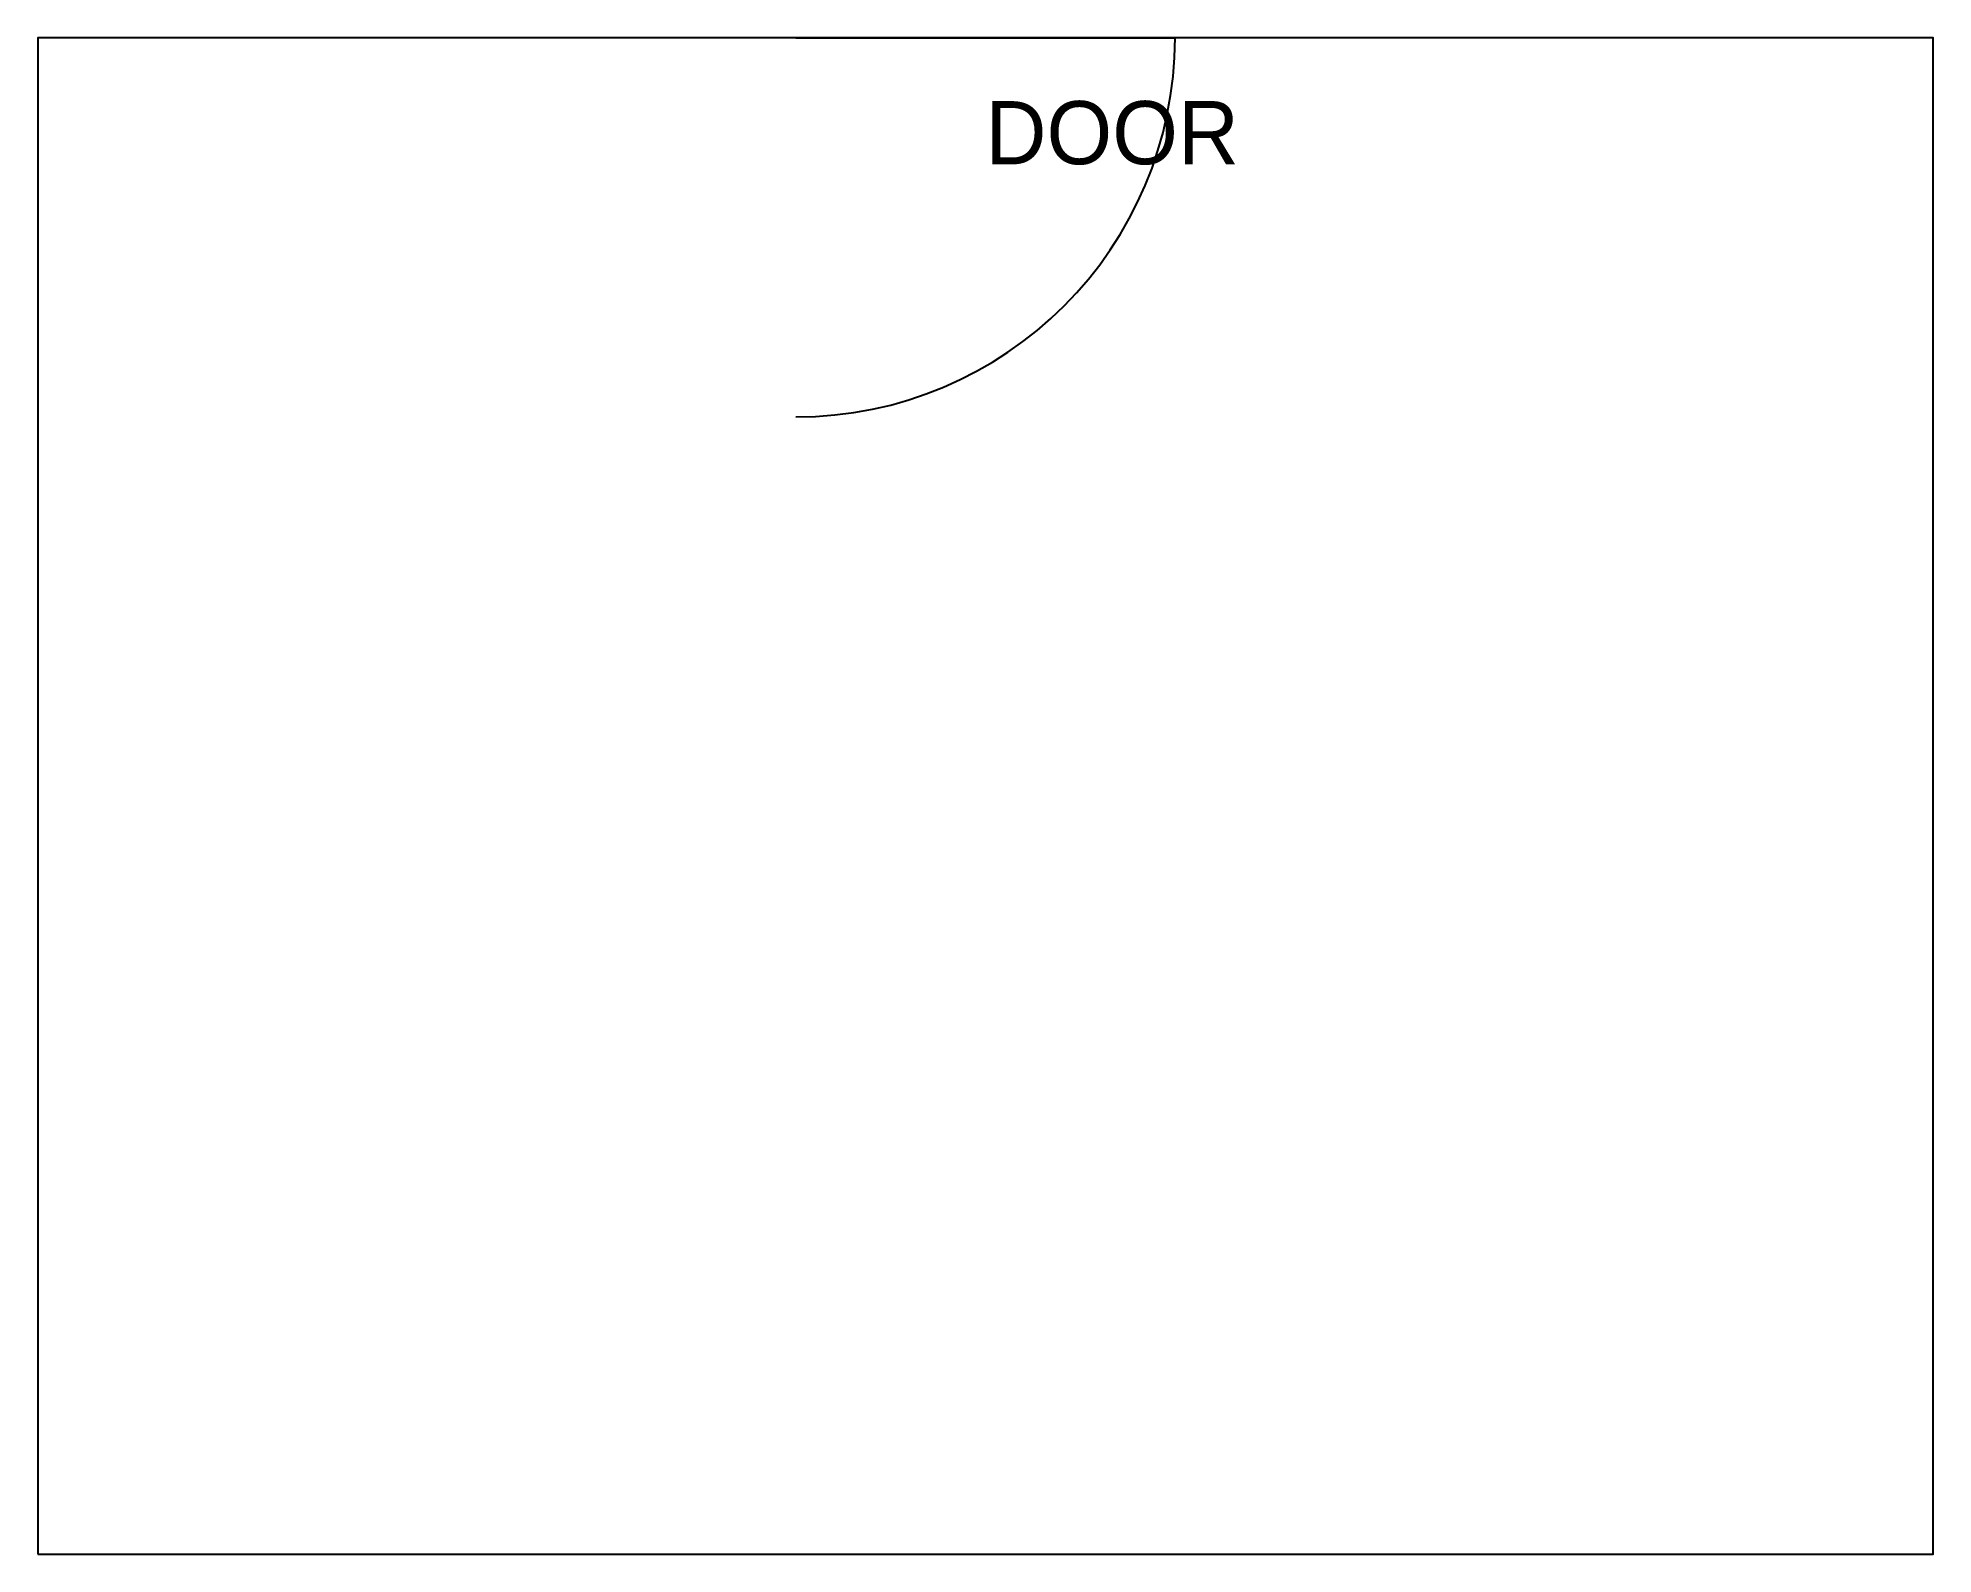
# Model space of a CAD drawing. Header units: metres. Extents: x 0 to 15, y 0 to 12.
import ezdxf

# ---------------------------------------------------------------- set-up
doc = ezdxf.new("R2010")
doc.units = ezdxf.units.M

msp = doc.modelspace()

# ---------------------------------------------------------------- linework, layer by layer
msp.add_line((6, 12), (9, 12))
msp.add_lwpolyline([(0, 0), (15, 0), (15, 12), (0, 12), (0, 0)], close=True)
msp.add_arc((6, 12), 3, 270, 360)

# ---------------------------------------------------------------- texts
msp.add_text('DOOR', height=0.5).set_placement((7.5, 11))

doc.saveas('drawing.dxf')
